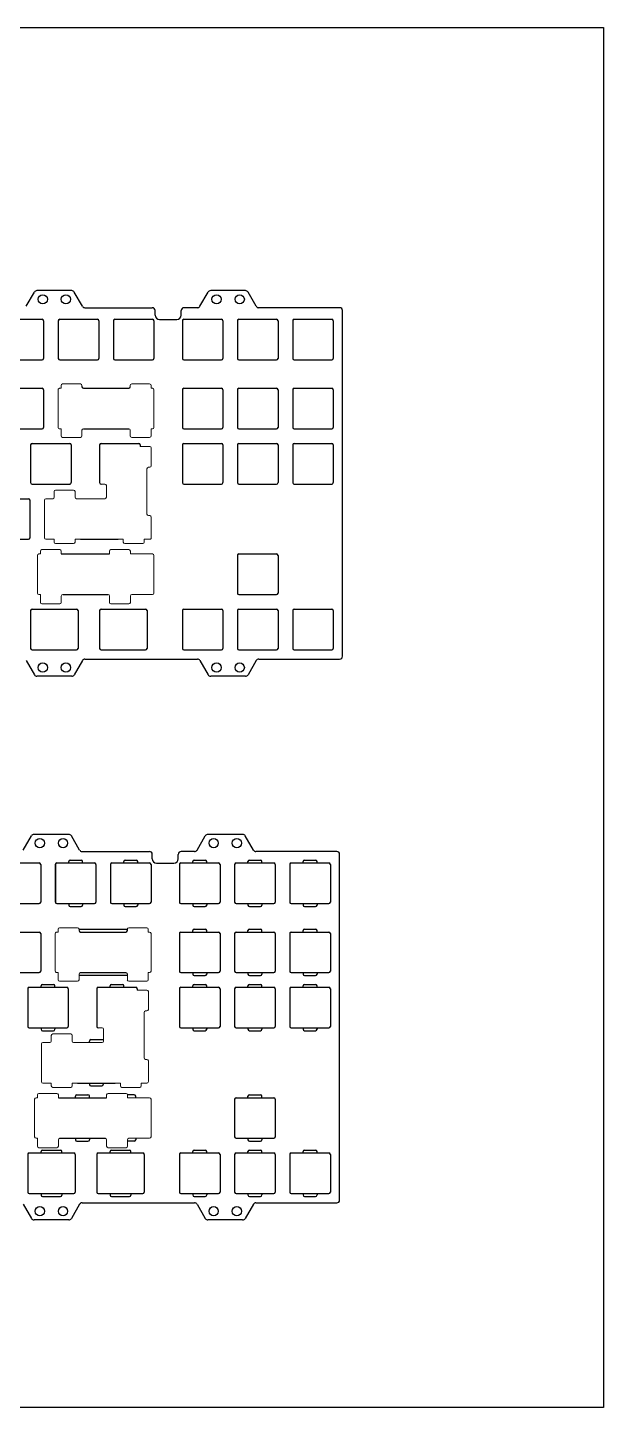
# Model space of a CAD drawing. Header units: millimetres. Extents: x 2604 to 3137, y 1244 to 1720.
# Drawn here: x 2937.7 to 3136.6, y 1244.1 to 1720 of the extents above; entities that cross this region are included whole.
import ezdxf

# ---------------------------------------------------------------- set-up
doc = ezdxf.new("R2010")
doc.units = ezdxf.units.MM

msp = doc.modelspace()

# ---------------------------------------------------------------- linework, layer by layer
for p, q in [((2937.26, 1623.84), (2940.09, 1628.74)), ((2952.98, 1629.24), (2940.95, 1629.24)), ((2956.68, 1623.84), (2953.85, 1628.74)), ((2997.26, 1623.84), (3000.09, 1628.74)), ((3012.98, 1629.24), (3000.95, 1629.24)), ((3016.68, 1623.84), (3013.85, 1628.74)), ((2957.55, 1623.34), (2980.77, 1623.34)), ((2996.39, 1623.34), (2991.77, 1623.34)), ((3045.47, 1623.34), (3017.55, 1623.34)), ((2929.77, 1619.37), (2942.77, 1619.37)), ((2943.27, 1618.87), (2943.27, 1605.87)), ((2948.32, 1618.87), (2948.32, 1605.87)), ((2948.82, 1619.37), (2961.82, 1619.37)), ((2962.32, 1618.87), (2962.32, 1605.87)), ((2967.37, 1618.87), (2967.37, 1605.87)), ((2967.87, 1619.37), (2980.87, 1619.37)), ((2981.37, 1618.87), (2981.37, 1605.87)), ((2981.77, 1620.82), (2981.77, 1622.36)), ((2983.27, 1619.32), (2989.27, 1619.32)), ((2990.77, 1620.82), (2990.77, 1622.34)), ((2991.17, 1618.87), (2991.17, 1605.87)), ((2991.67, 1619.37), (3004.67, 1619.37)), ((3005.17, 1618.87), (3005.17, 1605.87)), ((3010.22, 1618.87), (3010.22, 1605.87)), ((3010.72, 1619.37), (3023.72, 1619.37)), ((3024.22, 1618.87), (3024.22, 1605.87)), ((3029.27, 1618.87), (3029.27, 1605.87)), ((3029.77, 1619.37), (3042.77, 1619.37)), ((3043.27, 1618.87), (3043.27, 1605.87)), ((3046.47, 1503.14), (3046.47, 1622.34)), ((2929.77, 1605.37), (2942.77, 1605.37)), ((2948.82, 1605.37), (2961.82, 1605.37)), ((2967.87, 1605.37), (2980.87, 1605.37)), ((2991.67, 1605.37), (3004.67, 1605.37)), ((3010.72, 1605.37), (3023.72, 1605.37)), ((3029.77, 1605.37), (3042.77, 1605.37)), ((2929.76, 1595.56), (2942.76, 1595.56)), ((2943.26, 1595.06), (2943.26, 1582.06)), ((2957, 1595.56), (2972.67, 1595.56)), ((2991.17, 1595.06), (2991.17, 1582.06)), ((2991.67, 1595.56), (3004.67, 1595.56)), ((3005.17, 1595.06), (3005.17, 1582.06)), ((3010.22, 1595.06), (3010.22, 1582.06)), ((3010.72, 1595.56), (3023.72, 1595.56)), ((3024.22, 1595.06), (3024.22, 1582.06)), ((3029.27, 1595.06), (3029.27, 1582.06)), ((3029.77, 1595.56), (3042.77, 1595.56)), ((3043.27, 1595.06), (3043.27, 1582.06)), ((2929.76, 1581.56), (2942.76, 1581.56)), ((2957, 1581.56), (2972.67, 1581.56)), ((2991.67, 1581.56), (3004.67, 1581.56)), ((3010.72, 1581.56), (3023.72, 1581.56)), ((3029.77, 1581.56), (3042.77, 1581.56)), ((2938.79, 1576.01), (2938.79, 1563.01)), ((2939.29, 1576.51), (2952.29, 1576.51)), ((2952.79, 1576.01), (2952.79, 1563.01)), ((2962.6, 1576.01), (2962.6, 1563.01)), ((2963.1, 1576.51), (2976.1, 1576.51)), ((2976.6, 1576.01), (2976.6, 1575.52)), ((2991.17, 1576.01), (2991.17, 1563.01)), ((2991.67, 1576.51), (3004.67, 1576.51)), ((3005.17, 1576.01), (3005.17, 1563.01)), ((3010.22, 1576.01), (3010.22, 1563.01)), ((3010.72, 1576.51), (3023.72, 1576.51)), ((3024.22, 1576.01), (3024.22, 1563.01)), ((3029.27, 1576.01), (3029.27, 1563.01)), ((3029.77, 1576.51), (3042.77, 1576.51)), ((3043.27, 1576.01), (3043.27, 1563.01)), ((2939.29, 1562.51), (2952.29, 1562.51)), ((2991.67, 1562.51), (3004.67, 1562.51)), ((3010.72, 1562.51), (3023.72, 1562.51)), ((3029.77, 1562.51), (3042.77, 1562.51)), ((2925, 1557.46), (2938, 1557.46)), ((2938.5, 1556.96), (2938.5, 1543.96)), ((2925, 1543.46), (2938, 1543.46)), ((2955.96, 1543.46), (2968.96, 1543.46)), ((2949.36, 1538.41), (2966.03, 1538.41)), ((3010.22, 1537.91), (3010.22, 1524.91)), ((3010.72, 1538.41), (3023.72, 1538.41)), ((3024.22, 1537.91), (3024.22, 1524.91)), ((2949.86, 1524.41), (2965.53, 1524.41)), ((3010.72, 1524.41), (3023.72, 1524.41)), ((2938.78, 1518.86), (2938.78, 1505.86)), ((2939.28, 1519.36), (2954.67, 1519.36)), ((2955.17, 1518.86), (2955.17, 1505.86)), ((2962.59, 1518.86), (2962.59, 1505.86)), ((2963.09, 1519.36), (2978.48, 1519.36)), ((2978.98, 1518.86), (2978.98, 1505.86)), ((2991.17, 1518.86), (2991.17, 1505.86)), ((2991.67, 1519.36), (3004.67, 1519.36)), ((3005.17, 1518.86), (3005.17, 1505.86)), ((3010.22, 1518.86), (3010.22, 1505.86)), ((3010.72, 1519.36), (3023.72, 1519.36)), ((3024.22, 1518.86), (3024.22, 1505.86)), ((3029.27, 1518.86), (3029.27, 1505.86)), ((3029.77, 1519.36), (3042.77, 1519.36)), ((3043.27, 1518.86), (3043.27, 1505.86)), ((2939.28, 1505.36), (2954.67, 1505.36)), ((2963.09, 1505.36), (2978.48, 1505.36)), ((2991.67, 1505.36), (3004.67, 1505.36)), ((3010.72, 1505.36), (3023.72, 1505.36)), ((3029.77, 1505.36), (3042.77, 1505.36)), ((2937.26, 1501.64), (2940.09, 1496.74)), ((2956.68, 1501.64), (2953.85, 1496.74)), ((2957.55, 1502.14), (2996.39, 1502.14)), ((2997.26, 1501.64), (3000.09, 1496.74)), ((3016.68, 1501.64), (3013.85, 1496.74)), ((3017.55, 1502.14), (3045.47, 1502.14)), ((2952.98, 1496.24), (2940.95, 1496.24)), ((3012.98, 1496.24), (3000.95, 1496.24)), ((2936.26, 1436.3), (2939.09, 1441.2)), ((2951.98, 1441.7), (2939.95, 1441.7)), ((2955.68, 1436.3), (2952.85, 1441.2)), ((2996.26, 1436.3), (2999.09, 1441.2)), ((3011.98, 1441.7), (2999.95, 1441.7)), ((3015.68, 1436.3), (3012.85, 1441.2)), ((2952.42, 1432.83), (2956.22, 1432.83)), ((2956.55, 1435.8), (2979.77, 1435.8)), ((2971.47, 1432.83), (2975.27, 1432.83)), ((2980.77, 1433.28), (2980.77, 1434.82)), ((2989.77, 1433.28), (2989.77, 1434.8)), ((2995.39, 1435.8), (2990.77, 1435.8)), ((2995.27, 1432.83), (2999.07, 1432.83)), ((3014.32, 1432.83), (3018.12, 1432.83)), ((3044.47, 1435.8), (3016.55, 1435.8)), ((3033.37, 1432.83), (3037.17, 1432.83)), ((3045.47, 1315.6), (3045.47, 1434.8)), ((2928.77, 1431.83), (2941.77, 1431.83)), ((2942.27, 1431.33), (2942.27, 1418.33)), ((2947.32, 1431.33), (2947.32, 1418.33)), ((2947.82, 1431.83), (2960.82, 1431.83)), ((2951.92, 1431.83), (2951.92, 1432.33)), ((2956.72, 1431.83), (2956.72, 1432.33)), ((2961.32, 1431.33), (2961.32, 1418.33)), ((2966.37, 1431.33), (2966.37, 1418.33)), ((2966.87, 1431.83), (2979.87, 1431.83)), ((2970.97, 1431.83), (2970.97, 1432.33)), ((2975.77, 1431.83), (2975.77, 1432.33)), ((2980.37, 1431.33), (2980.37, 1418.33)), ((2982.27, 1431.78), (2988.27, 1431.78)), ((2990.17, 1431.33), (2990.17, 1418.33)), ((2990.67, 1431.83), (3003.67, 1431.83)), ((2994.77, 1431.83), (2994.77, 1432.33)), ((2999.57, 1431.83), (2999.57, 1432.33)), ((3004.17, 1431.33), (3004.17, 1418.33)), ((3009.22, 1431.33), (3009.22, 1418.33)), ((3009.72, 1431.83), (3022.72, 1431.83)), ((3013.82, 1431.83), (3013.82, 1432.33)), ((3018.62, 1431.83), (3018.62, 1432.33)), ((3023.22, 1431.33), (3023.22, 1418.33)), ((3028.27, 1431.33), (3028.27, 1418.33)), ((3028.77, 1431.83), (3041.77, 1431.83)), ((3032.87, 1431.83), (3032.87, 1432.33)), ((3037.67, 1431.83), (3037.67, 1432.33)), ((3042.27, 1431.33), (3042.27, 1418.33)), ((2928.77, 1417.83), (2941.77, 1417.83)), ((2947.82, 1417.83), (2960.82, 1417.83)), ((2951.92, 1417.83), (2951.92, 1417.33)), ((2952.42, 1416.83), (2956.22, 1416.83)), ((2956.72, 1417.83), (2956.72, 1417.33)), ((2966.87, 1417.83), (2979.87, 1417.83)), ((2970.97, 1417.83), (2970.97, 1417.33)), ((2971.47, 1416.83), (2975.27, 1416.83)), ((2975.77, 1417.83), (2975.77, 1417.33)), ((2990.67, 1417.83), (3003.67, 1417.83)), ((2994.77, 1417.83), (2994.77, 1417.33)), ((2995.27, 1416.83), (2999.07, 1416.83)), ((2999.57, 1417.83), (2999.57, 1417.33)), ((3009.72, 1417.83), (3022.72, 1417.83)), ((3013.82, 1417.83), (3013.82, 1417.33)), ((3014.32, 1416.83), (3018.12, 1416.83)), ((3018.62, 1417.83), (3018.62, 1417.33)), ((3028.77, 1417.83), (3041.77, 1417.83)), ((3032.87, 1417.83), (3032.87, 1417.33)), ((3033.37, 1416.83), (3037.17, 1416.83)), ((3037.67, 1417.83), (3037.67, 1417.33)), ((2955.5, 1409.01), (2972.18, 1409.01)), ((2995.27, 1409.02), (2999.07, 1409.02)), ((3014.32, 1409.02), (3018.12, 1409.02)), ((3033.37, 1409.02), (3037.17, 1409.02)), ((2928.76, 1408.02), (2941.76, 1408.02)), ((2942.26, 1407.52), (2942.26, 1394.52)), ((2956, 1408.01), (2971.68, 1408.01)), ((2990.17, 1407.52), (2990.17, 1394.52)), ((2990.67, 1408.02), (3003.67, 1408.02)), ((2994.77, 1408.02), (2994.77, 1408.52)), ((2999.57, 1408.02), (2999.57, 1408.52)), ((3004.17, 1407.52), (3004.17, 1394.52)), ((3009.22, 1407.52), (3009.22, 1394.52)), ((3009.72, 1408.02), (3022.72, 1408.02)), ((3013.82, 1408.02), (3013.82, 1408.52)), ((3018.62, 1408.02), (3018.62, 1408.52)), ((3023.22, 1407.52), (3023.22, 1394.52)), ((3028.27, 1407.52), (3028.27, 1394.52)), ((3028.77, 1408.02), (3041.77, 1408.02)), ((3032.87, 1408.02), (3032.87, 1408.52)), ((3037.67, 1408.02), (3037.67, 1408.52)), ((3042.27, 1407.52), (3042.27, 1394.52)), ((2928.76, 1394.02), (2941.76, 1394.02)), ((2942.89, 1389.96), (2946.69, 1389.96)), ((2972.18, 1393.01), (2955.5, 1393.01)), ((2956, 1394.01), (2971.68, 1394.01)), ((2966.7, 1389.96), (2970.5, 1389.96)), ((2990.67, 1394.02), (3003.67, 1394.02)), ((2994.77, 1394.02), (2994.77, 1393.52)), ((2995.27, 1393.02), (2999.07, 1393.02)), ((2995.27, 1389.97), (2999.07, 1389.97)), ((2999.57, 1394.02), (2999.57, 1393.52)), ((3009.72, 1394.02), (3022.72, 1394.02)), ((3013.82, 1394.02), (3013.82, 1393.52)), ((3014.32, 1393.02), (3018.12, 1393.02)), ((3014.32, 1389.97), (3018.12, 1389.97)), ((3018.62, 1394.02), (3018.62, 1393.52)), ((3028.77, 1394.02), (3041.77, 1394.02)), ((3032.87, 1394.02), (3032.87, 1393.52)), ((3033.37, 1393.02), (3037.17, 1393.02)), ((3033.37, 1389.97), (3037.17, 1389.97)), ((3037.67, 1394.02), (3037.67, 1393.52)), ((2937.79, 1388.46), (2937.79, 1375.46)), ((2938.29, 1388.96), (2951.29, 1388.96)), ((2942.39, 1388.96), (2942.39, 1389.46)), ((2947.19, 1388.96), (2947.19, 1389.46)), ((2951.79, 1388.46), (2951.79, 1375.46)), ((2961.6, 1388.46), (2961.6, 1375.46)), ((2962.1, 1388.96), (2975.1, 1388.96)), ((2966.2, 1388.96), (2966.2, 1389.46)), ((2971, 1388.96), (2971, 1389.46)), ((2975.6, 1388.46), (2975.6, 1387.98)), ((2990.17, 1388.47), (2990.17, 1375.47)), ((2990.67, 1388.97), (3003.67, 1388.97)), ((2994.77, 1388.97), (2994.77, 1389.47)), ((2999.57, 1388.97), (2999.57, 1389.47)), ((3004.17, 1388.47), (3004.17, 1375.47)), ((3009.22, 1388.47), (3009.22, 1375.47)), ((3009.72, 1388.97), (3022.72, 1388.97)), ((3013.82, 1388.97), (3013.82, 1389.47)), ((3018.62, 1388.97), (3018.62, 1389.47)), ((3023.22, 1388.47), (3023.22, 1375.47)), ((3028.27, 1388.47), (3028.27, 1375.47)), ((3028.77, 1388.97), (3041.77, 1388.97)), ((3032.87, 1388.97), (3032.87, 1389.47)), ((3037.67, 1388.97), (3037.67, 1389.47)), ((3042.27, 1388.47), (3042.27, 1375.47)), ((2938.29, 1374.96), (2951.29, 1374.96)), ((2942.39, 1374.96), (2942.39, 1374.46)), ((2942.89, 1373.96), (2946.69, 1373.96)), ((2947.19, 1374.96), (2947.19, 1374.46)), ((2959.56, 1370.91), (2963.95, 1370.91)), ((2990.67, 1374.97), (3003.67, 1374.97)), ((2994.77, 1374.97), (2994.77, 1374.47)), ((2995.27, 1373.97), (2999.07, 1373.97)), ((2999.57, 1374.97), (2999.57, 1374.47)), ((3009.72, 1374.97), (3022.72, 1374.97)), ((3013.82, 1374.97), (3013.82, 1374.47)), ((3014.32, 1373.97), (3018.12, 1373.97)), ((3018.62, 1374.97), (3018.62, 1374.47)), ((3028.77, 1374.97), (3041.77, 1374.97)), ((3032.87, 1374.97), (3032.87, 1374.47)), ((3033.37, 1373.97), (3037.17, 1373.97)), ((3037.67, 1374.97), (3037.67, 1374.47)), ((2959.06, 1369.91), (2959.06, 1370.41)), ((2954.79, 1351.86), (2958.59, 1351.86)), ((2954.96, 1355.91), (2967.96, 1355.91)), ((2959.06, 1355.91), (2959.06, 1355.41)), ((2959.56, 1354.91), (2963.36, 1354.91)), ((2963.86, 1355.91), (2963.86, 1355.41)), ((2974.57, 1351.86), (2972.23, 1351.85)), ((3014.32, 1351.87), (3018.12, 1351.87)), ((2948.36, 1350.86), (2965.03, 1350.86)), ((2954.29, 1350.86), (2954.29, 1351.36)), ((2959.09, 1350.86), (2959.09, 1351.36)), ((2975.07, 1350.86), (2975.07, 1351.36)), ((3009.22, 1350.37), (3009.22, 1337.37)), ((3009.72, 1350.87), (3022.72, 1350.87)), ((3013.82, 1350.87), (3013.82, 1351.37)), ((3018.62, 1350.87), (3018.62, 1351.37)), ((3023.22, 1350.37), (3023.22, 1337.37)), ((2942.88, 1332.81), (2949.07, 1332.81)), ((2948.86, 1336.86), (2964.53, 1336.86)), ((2954.29, 1336.86), (2954.29, 1336.36)), ((2954.79, 1335.86), (2958.59, 1335.86)), ((2959.09, 1336.86), (2959.09, 1336.36)), ((2966.69, 1332.81), (2972.88, 1332.81)), ((2974.57, 1335.86), (2972.23, 1335.86)), ((2975.07, 1336.86), (2975.07, 1336.36)), ((2995.27, 1332.82), (2999.07, 1332.82)), ((3009.72, 1336.87), (3022.72, 1336.87)), ((3013.82, 1336.87), (3013.82, 1336.37)), ((3014.32, 1335.87), (3018.12, 1335.87)), ((3014.32, 1332.82), (3018.12, 1332.82)), ((3018.62, 1336.87), (3018.62, 1336.37)), ((3033.37, 1332.82), (3037.17, 1332.82)), ((2937.78, 1331.31), (2937.78, 1318.31)), ((2938.28, 1331.81), (2953.67, 1331.81)), ((2942.38, 1331.81), (2942.38, 1332.31)), ((2949.57, 1331.81), (2949.57, 1332.31)), ((2954.17, 1331.31), (2954.17, 1318.31)), ((2961.59, 1331.31), (2961.59, 1318.31)), ((2962.09, 1331.81), (2977.48, 1331.81)), ((2966.19, 1331.81), (2966.19, 1332.31)), ((2973.38, 1331.81), (2973.38, 1332.31)), ((2977.98, 1331.31), (2977.98, 1318.31)), ((2990.17, 1331.32), (2990.17, 1318.32)), ((2990.67, 1331.82), (3003.67, 1331.82)), ((2994.77, 1331.82), (2994.77, 1332.32)), ((2999.57, 1331.82), (2999.57, 1332.32)), ((3004.17, 1331.32), (3004.17, 1318.32)), ((3009.22, 1331.32), (3009.22, 1318.32)), ((3009.72, 1331.82), (3022.72, 1331.82)), ((3013.82, 1331.82), (3013.82, 1332.32)), ((3018.62, 1331.82), (3018.62, 1332.32)), ((3023.22, 1331.32), (3023.22, 1318.32)), ((3028.27, 1331.32), (3028.27, 1318.32)), ((3028.77, 1331.82), (3041.77, 1331.82)), ((3032.87, 1331.82), (3032.87, 1332.32)), ((3037.67, 1331.82), (3037.67, 1332.32)), ((3042.27, 1331.32), (3042.27, 1318.32)), ((2936.26, 1314.1), (2939.09, 1309.2)), ((2938.28, 1317.81), (2953.67, 1317.81)), ((2942.38, 1317.81), (2942.38, 1317.31)), ((2942.88, 1316.81), (2949.07, 1316.81)), ((2949.57, 1317.81), (2949.57, 1317.31)), ((2955.68, 1314.1), (2952.85, 1309.2)), ((2956.55, 1314.6), (2995.39, 1314.6)), ((2962.09, 1317.81), (2977.48, 1317.81)), ((2966.19, 1317.81), (2966.19, 1317.31)), ((2966.69, 1316.81), (2972.88, 1316.81)), ((2973.38, 1317.81), (2973.38, 1317.31)), ((2990.67, 1317.82), (3003.67, 1317.82)), ((2994.77, 1317.82), (2994.77, 1317.32)), ((2995.27, 1316.82), (2999.07, 1316.82)), ((2996.26, 1314.1), (2999.09, 1309.2)), ((2999.57, 1317.82), (2999.57, 1317.32)), ((3009.72, 1317.82), (3022.72, 1317.82)), ((3015.68, 1314.1), (3012.85, 1309.2)), ((3013.82, 1317.82), (3013.82, 1317.32)), ((3014.32, 1316.82), (3018.12, 1316.82)), ((3016.55, 1314.6), (3044.47, 1314.6)), ((3018.62, 1317.82), (3018.62, 1317.32)), ((3028.77, 1317.82), (3041.77, 1317.82)), ((3032.87, 1317.82), (3032.87, 1317.32)), ((3033.37, 1316.82), (3037.17, 1316.82)), ((3037.67, 1317.82), (3037.67, 1317.32)), ((2951.98, 1308.7), (2939.95, 1308.7)), ((3011.98, 1308.7), (2999.95, 1308.7))]:
    msp.add_line(p, q)
at = {"color": 7, "linetype": 'Continuous', "lineweight": 15}
for p, q in [((2929.76, 1619.37), (2942.76, 1619.37)), ((2943.26, 1605.87), (2943.26, 1618.87)), ((2948.31, 1605.87), (2948.31, 1618.87)), ((2948.81, 1619.37), (2961.81, 1619.37)), ((2962.31, 1605.87), (2962.31, 1618.87)), ((2967.36, 1605.87), (2967.36, 1618.87)), ((2967.86, 1619.37), (2980.86, 1619.37)), ((2981.36, 1605.87), (2981.36, 1618.87)), ((2991.17, 1605.87), (2991.17, 1618.87)), ((2991.67, 1619.37), (3004.67, 1619.37)), ((3005.17, 1605.87), (3005.17, 1618.87)), ((3010.22, 1605.87), (3010.22, 1618.87)), ((3010.72, 1619.37), (3023.72, 1619.37)), ((3024.22, 1605.87), (3024.22, 1618.87)), ((3029.27, 1605.87), (3029.27, 1618.87)), ((3029.77, 1619.37), (3042.77, 1619.37)), ((3043.27, 1605.87), (3043.27, 1618.87)), ((2929.76, 1605.37), (2942.76, 1605.37)), ((2948.81, 1605.37), (2961.81, 1605.37)), ((2967.86, 1605.37), (2980.86, 1605.37)), ((2991.67, 1605.37), (3004.67, 1605.37)), ((3010.72, 1605.37), (3023.72, 1605.37)), ((3029.77, 1605.37), (3042.77, 1605.37)), ((2929.76, 1595.56), (2942.76, 1595.56)), ((2943.26, 1582.06), (2943.26, 1595.06)), ((2948.31, 1582.06), (2948.31, 1595.06)), ((2948.81, 1595.56), (2949.3, 1595.56)), ((2949.3, 1595.56), (2949.3, 1596.55)), ((2949.8, 1597.05), (2956, 1597.05)), ((2956.5, 1596.06), (2956.5, 1596.55)), ((2973.18, 1596.06), (2973.18, 1596.55)), ((2973.67, 1597.05), (2979.88, 1597.05)), ((2980.38, 1595.56), (2980.38, 1596.55)), ((2980.38, 1595.56), (2980.86, 1595.56)), ((2981.36, 1582.06), (2981.36, 1595.06)), ((2991.17, 1582.06), (2991.17, 1595.06)), ((2991.67, 1595.56), (3004.67, 1595.56)), ((3005.17, 1582.06), (3005.17, 1595.06)), ((3010.22, 1582.06), (3010.22, 1595.06)), ((3010.72, 1595.56), (3023.72, 1595.56)), ((3024.22, 1582.06), (3024.22, 1595.06)), ((3029.27, 1582.06), (3029.27, 1595.06)), ((3029.77, 1595.56), (3042.77, 1595.56)), ((3043.27, 1582.06), (3043.27, 1595.06)), ((2929.76, 1581.56), (2942.76, 1581.56)), ((2948.81, 1581.56), (2949.3, 1581.56)), ((2949.3, 1579.11), (2949.3, 1581.56)), ((2956.5, 1579.11), (2956.5, 1581.06)), ((2973.18, 1579.11), (2973.18, 1581.06)), ((2980.38, 1581.56), (2980.86, 1581.56)), ((2980.38, 1579.11), (2980.38, 1581.56)), ((2991.67, 1581.56), (3004.67, 1581.56)), ((3010.72, 1581.56), (3023.72, 1581.56)), ((3029.77, 1581.56), (3042.77, 1581.56)), ((2938.79, 1563.01), (2938.79, 1576.01)), ((2939.29, 1576.51), (2952.29, 1576.51)), ((2949.8, 1578.61), (2956, 1578.61)), ((2952.79, 1563.01), (2952.79, 1576.01)), ((2973.67, 1578.61), (2979.88, 1578.61)), ((2976.6, 1575.52), (2976.6, 1576.01)), ((2976.6, 1575.52), (2979.93, 1575.52)), ((2991.17, 1563.01), (2991.17, 1576.01)), ((2991.67, 1576.51), (3004.67, 1576.51)), ((3005.17, 1563.01), (3005.17, 1576.01)), ((3010.22, 1563.01), (3010.22, 1576.01)), ((3010.72, 1576.51), (3023.72, 1576.51)), ((3024.22, 1563.01), (3024.22, 1576.01)), ((3029.27, 1563.01), (3029.27, 1576.01)), ((3029.77, 1576.51), (3042.77, 1576.51)), ((3043.27, 1563.01), (3043.27, 1576.01)), ((2980.43, 1575.02), (2980.43, 1568.82)), ((2978.95, 1567.82), (2978.95, 1552.15)), ((2979.45, 1568.32), (2979.93, 1568.32)), ((2939.29, 1562.51), (2952.29, 1562.51)), ((2963.1, 1562.51), (2964.45, 1562.51)), ((2964.95, 1562.01), (2964.95, 1557.96)), ((2991.67, 1562.51), (3004.67, 1562.51)), ((3010.72, 1562.51), (3023.72, 1562.51)), ((3029.77, 1562.51), (3042.77, 1562.51)), ((2925, 1557.46), (2938, 1557.46)), ((2938.5, 1543.96), (2938.5, 1556.96)), ((2943.55, 1556.96), (2943.55, 1543.96)), ((2946.42, 1557.46), (2944.05, 1557.46)), ((2946.92, 1559.92), (2946.92, 1557.96)), ((2953.62, 1560.42), (2947.42, 1560.42)), ((2954.12, 1559.92), (2954.12, 1557.96)), ((2964.45, 1557.46), (2954.62, 1557.46)), ((2979.45, 1551.65), (2979.93, 1551.65)), ((2980.43, 1551.15), (2980.43, 1543.96)), ((2925, 1543.46), (2938, 1543.46)), ((2946.92, 1543.46), (2944.05, 1543.46)), ((2946.92, 1542.48), (2946.92, 1543.46)), ((2953.62, 1541.98), (2947.42, 1541.98)), ((2970.79, 1543.46), (2954.12, 1543.46)), ((2954.12, 1543.46), (2954.12, 1542.48)), ((2970.79, 1543.46), (2970.79, 1542.48)), ((2977.49, 1541.98), (2971.29, 1541.98)), ((2977.99, 1543.46), (2979.93, 1543.46)), ((2977.99, 1543.46), (2977.99, 1542.48)), ((2941.17, 1524.91), (2941.17, 1537.91)), ((2941.67, 1538.41), (2942.16, 1538.41)), ((2942.16, 1538.41), (2942.16, 1539.4)), ((2942.66, 1539.9), (2948.86, 1539.9)), ((2949.36, 1538.41), (2949.36, 1539.4)), ((2966.03, 1538.41), (2966.03, 1539.4)), ((2966.53, 1539.9), (2972.73, 1539.9)), ((2973.23, 1538.41), (2973.23, 1539.4)), ((2980.86, 1538.41), (2973.23, 1538.41)), ((2981.36, 1524.91), (2981.36, 1537.91)), ((3010.22, 1524.91), (3010.22, 1537.91)), ((3010.72, 1538.41), (3023.72, 1538.41)), ((3024.22, 1524.91), (3024.22, 1537.91)), ((2941.67, 1524.41), (2942.16, 1524.41)), ((2942.16, 1521.66), (2942.16, 1524.41)), ((2949.36, 1521.66), (2949.36, 1523.91)), ((2966.03, 1521.66), (2966.03, 1523.91)), ((2973.23, 1521.66), (2973.23, 1523.91)), ((2980.86, 1524.41), (2973.73, 1524.41)), ((3010.72, 1524.41), (3023.72, 1524.41)), ((2938.79, 1505.86), (2938.79, 1518.86)), ((2939.29, 1519.36), (2954.67, 1519.36)), ((2942.66, 1521.16), (2948.86, 1521.16)), ((2955.17, 1505.86), (2955.17, 1518.86)), ((2962.6, 1505.86), (2962.6, 1518.86)), ((2963.1, 1519.36), (2978.48, 1519.36)), ((2966.53, 1521.16), (2972.73, 1521.16)), ((2978.98, 1505.86), (2978.98, 1518.86)), ((2991.17, 1505.86), (2991.17, 1518.86)), ((2991.67, 1519.36), (3004.67, 1519.36)), ((3005.17, 1505.86), (3005.17, 1518.86)), ((3010.22, 1505.86), (3010.22, 1518.86)), ((3010.72, 1519.36), (3023.72, 1519.36)), ((3024.22, 1505.86), (3024.22, 1518.86)), ((3029.27, 1505.86), (3029.27, 1518.86)), ((3029.77, 1519.36), (3042.77, 1519.36)), ((3043.27, 1505.86), (3043.27, 1518.86)), ((2939.29, 1505.36), (2954.67, 1505.36)), ((2963.1, 1505.36), (2978.48, 1505.36)), ((2991.67, 1505.36), (3004.67, 1505.36)), ((3010.72, 1505.36), (3023.72, 1505.36)), ((3029.77, 1505.36), (3042.77, 1505.36)), ((2928.76, 1431.83), (2941.76, 1431.83)), ((2942.26, 1418.33), (2942.26, 1431.33)), ((2947.31, 1418.33), (2947.31, 1431.33)), ((2947.81, 1431.83), (2960.81, 1431.83)), ((2961.31, 1418.33), (2961.31, 1431.33)), ((2966.36, 1418.33), (2966.36, 1431.33)), ((2966.86, 1431.83), (2979.86, 1431.83)), ((2980.36, 1418.33), (2980.36, 1431.33)), ((2990.17, 1418.33), (2990.17, 1431.33)), ((2990.67, 1431.83), (3003.67, 1431.83)), ((3004.17, 1418.33), (3004.17, 1431.33)), ((3009.22, 1418.33), (3009.22, 1431.33)), ((3009.72, 1431.83), (3022.72, 1431.83)), ((3023.22, 1418.33), (3023.22, 1431.33)), ((3028.27, 1418.33), (3028.27, 1431.33)), ((3028.77, 1431.83), (3041.77, 1431.83)), ((3042.27, 1418.33), (3042.27, 1431.33)), ((2928.76, 1417.83), (2941.76, 1417.83)), ((2947.81, 1417.83), (2960.81, 1417.83)), ((2966.86, 1417.83), (2979.86, 1417.83)), ((2990.67, 1417.83), (3003.67, 1417.83)), ((3009.72, 1417.83), (3022.72, 1417.83)), ((3028.77, 1417.83), (3041.77, 1417.83)), ((2948.3, 1408.01), (2948.3, 1409)), ((2948.8, 1409.5), (2955, 1409.5)), ((2955.5, 1408.51), (2955.5, 1409)), ((2972.18, 1408.51), (2972.18, 1409)), ((2972.67, 1409.5), (2978.88, 1409.5)), ((2979.38, 1408.01), (2979.38, 1409)), ((2928.76, 1408.01), (2941.76, 1408.01)), ((2942.26, 1394.51), (2942.26, 1407.51)), ((2947.31, 1394.51), (2947.31, 1407.51)), ((2947.81, 1408.01), (2948.3, 1408.01)), ((2979.38, 1408.01), (2979.86, 1408.01)), ((2980.36, 1394.51), (2980.36, 1407.51)), ((2990.17, 1394.51), (2990.17, 1407.51)), ((2990.67, 1408.01), (3003.67, 1408.01)), ((3004.17, 1394.51), (3004.17, 1407.51)), ((3009.22, 1394.51), (3009.22, 1407.51)), ((3009.72, 1408.01), (3022.72, 1408.01)), ((3023.22, 1394.51), (3023.22, 1407.51)), ((3028.27, 1394.51), (3028.27, 1407.51)), ((3028.77, 1408.01), (3041.77, 1408.01)), ((3042.27, 1394.51), (3042.27, 1407.51)), ((2928.76, 1394.01), (2941.76, 1394.01)), ((2947.81, 1394.01), (2948.3, 1394.01)), ((2948.3, 1391.56), (2948.3, 1394.01)), ((2948.8, 1391.06), (2955, 1391.06)), ((2955.5, 1391.56), (2955.5, 1393.51)), ((2972.18, 1391.56), (2972.18, 1393.51)), ((2972.67, 1391.06), (2978.88, 1391.06)), ((2979.38, 1394.01), (2979.86, 1394.01)), ((2979.38, 1391.56), (2979.38, 1394.01)), ((2990.67, 1394.01), (3003.67, 1394.01)), ((3009.72, 1394.01), (3022.72, 1394.01)), ((3028.77, 1394.01), (3041.77, 1394.01)), ((2937.79, 1375.46), (2937.79, 1388.46)), ((2938.29, 1388.96), (2951.29, 1388.96)), ((2951.79, 1375.46), (2951.79, 1388.46)), ((2975.6, 1387.98), (2975.6, 1388.46)), ((2975.6, 1387.98), (2978.93, 1387.98)), ((2979.43, 1387.48), (2979.43, 1381.28)), ((2990.17, 1375.46), (2990.17, 1388.46)), ((2990.67, 1388.96), (3003.67, 1388.96)), ((3004.17, 1375.46), (3004.17, 1388.46)), ((3009.22, 1375.46), (3009.22, 1388.46)), ((3009.72, 1388.96), (3022.72, 1388.96)), ((3023.22, 1375.46), (3023.22, 1388.46)), ((3028.27, 1375.46), (3028.27, 1388.46)), ((3028.77, 1388.96), (3041.77, 1388.96)), ((3042.27, 1375.46), (3042.27, 1388.46)), ((2977.95, 1380.28), (2977.95, 1364.6)), ((2978.45, 1380.78), (2978.93, 1380.78)), ((2938.29, 1374.96), (2951.29, 1374.96)), ((2945.92, 1372.37), (2945.92, 1370.41)), ((2952.62, 1372.87), (2946.42, 1372.87)), ((2953.12, 1372.37), (2953.12, 1370.41)), ((2962.1, 1374.96), (2963.45, 1374.96)), ((2963.95, 1374.46), (2963.95, 1370.41)), ((2990.67, 1374.96), (3003.67, 1374.96)), ((3009.72, 1374.96), (3022.72, 1374.96)), ((3028.77, 1374.96), (3041.77, 1374.96)), ((2942.55, 1369.41), (2942.55, 1356.41)), ((2945.42, 1369.91), (2943.05, 1369.91)), ((2963.45, 1369.91), (2953.62, 1369.91)), ((2978.45, 1364.1), (2978.93, 1364.1)), ((2979.43, 1363.6), (2979.43, 1356.41)), ((2941.16, 1350.86), (2941.16, 1351.85)), ((2941.66, 1352.35), (2947.86, 1352.35)), ((2945.92, 1355.91), (2943.05, 1355.91)), ((2945.92, 1354.93), (2945.92, 1355.91)), ((2952.62, 1354.43), (2946.42, 1354.43)), ((2948.36, 1350.86), (2948.36, 1351.85)), ((2969.79, 1355.91), (2953.12, 1355.91)), ((2953.12, 1355.91), (2953.12, 1354.93)), ((2965.03, 1350.86), (2965.03, 1351.85)), ((2965.53, 1352.35), (2971.73, 1352.35)), ((2969.79, 1355.91), (2969.79, 1354.93)), ((2976.49, 1354.43), (2970.29, 1354.43)), ((2972.23, 1350.86), (2972.23, 1351.85)), ((2976.99, 1355.91), (2978.93, 1355.91)), ((2976.99, 1355.91), (2976.99, 1354.93)), ((2940.17, 1337.36), (2940.17, 1350.36)), ((2940.67, 1350.86), (2941.16, 1350.86)), ((2979.86, 1350.86), (2972.23, 1350.86)), ((2980.36, 1337.36), (2980.36, 1350.36)), ((3009.22, 1337.36), (3009.22, 1350.36)), ((3009.72, 1350.86), (3022.72, 1350.86)), ((3023.22, 1337.36), (3023.22, 1350.36)), ((2940.67, 1336.86), (2941.16, 1336.86)), ((2941.16, 1334.11), (2941.16, 1336.86)), ((2941.66, 1333.61), (2947.86, 1333.61)), ((2948.36, 1334.11), (2948.36, 1336.36)), ((2965.03, 1334.11), (2965.03, 1336.36)), ((2965.53, 1333.61), (2971.73, 1333.61)), ((2972.23, 1334.11), (2972.23, 1336.36)), ((2979.86, 1336.86), (2972.73, 1336.86)), ((3009.72, 1336.86), (3022.72, 1336.86)), ((2937.79, 1318.31), (2937.79, 1331.31)), ((2938.29, 1331.81), (2953.67, 1331.81)), ((2954.17, 1318.31), (2954.17, 1331.31)), ((2961.6, 1318.31), (2961.6, 1331.31)), ((2962.1, 1331.81), (2977.48, 1331.81)), ((2977.98, 1318.31), (2977.98, 1331.31)), ((2990.17, 1318.31), (2990.17, 1331.31)), ((2990.67, 1331.81), (3003.67, 1331.81)), ((3004.17, 1318.31), (3004.17, 1331.31)), ((3009.22, 1318.31), (3009.22, 1331.31)), ((3009.72, 1331.81), (3022.72, 1331.81)), ((3023.22, 1318.31), (3023.22, 1331.31)), ((3028.27, 1318.31), (3028.27, 1331.31)), ((3028.77, 1331.81), (3041.77, 1331.81)), ((3042.27, 1318.31), (3042.27, 1331.31)), ((2938.29, 1317.81), (2953.67, 1317.81)), ((2962.1, 1317.81), (2977.48, 1317.81)), ((2990.67, 1317.81), (3003.67, 1317.81)), ((3009.72, 1317.81), (3022.72, 1317.81)), ((3028.77, 1317.81), (3041.77, 1317.81))]:
    msp.add_line(p, q, dxfattribs=at)
msp.add_lwpolyline([(2603.59, 1719.96), (3136.55, 1719.96), (3136.55, 1244.05), (2603.59, 1244.05)], close=True)
for centre in [(2942.97, 1626.24), (2950.97, 1626.24), (3002.97, 1626.24), (3010.97, 1626.24), (2942.97, 1499.24), (2950.97, 1499.24), (3002.97, 1499.24), (3010.97, 1499.24), (2941.97, 1438.7), (2949.97, 1438.7), (3001.97, 1438.7), (3009.97, 1438.7), (2941.97, 1311.7), (2949.97, 1311.7), (3001.97, 1311.7), (3009.97, 1311.7)]:
    msp.add_circle(centre, 1.6)
for centre, radius, start, end in [((2940.95, 1628.24), 1, 90, 150), ((2952.98, 1628.24), 1, 30, 90), ((3000.95, 1628.24), 1, 90, 150), ((3012.98, 1628.24), 1, 30, 90), ((2957.55, 1624.34), 1, 210, 270), ((2980.77, 1622.34), 1, 360, 90), ((2991.77, 1622.34), 1, 90, 180), ((2996.39, 1624.34), 1, 270, 330), ((3017.55, 1624.34), 1, 210, 270), ((3045.47, 1622.34), 1, 0, 90), ((2942.77, 1618.87), 0.5, 0, 90), ((2948.82, 1618.87), 0.5, 90, 180), ((2961.82, 1618.87), 0.5, 0, 90), ((2967.87, 1618.87), 0.5, 90, 180), ((2980.87, 1618.87), 0.5, 0, 90), ((2983.27, 1620.82), 1.5, 180, 270), ((2989.27, 1620.82), 1.5, 270, 0), ((2991.67, 1618.87), 0.5, 90, 180), ((3004.67, 1618.87), 0.5, 0, 90), ((3010.72, 1618.87), 0.5, 90, 180), ((3023.72, 1618.87), 0.5, 0, 90), ((3029.77, 1618.87), 0.5, 90, 180), ((3042.77, 1618.87), 0.5, 0, 90), ((2942.77, 1605.87), 0.5, 270, 0), ((2948.82, 1605.87), 0.5, 180, 270), ((2961.82, 1605.87), 0.5, 270, 0), ((2967.87, 1605.87), 0.5, 180, 270), ((2980.87, 1605.87), 0.5, 270, 0), ((2991.67, 1605.87), 0.5, 180, 270), ((3004.67, 1605.87), 0.5, 270, 0), ((3010.72, 1605.87), 0.5, 180, 270), ((3023.72, 1605.87), 0.5, 270, 0), ((3029.77, 1605.87), 0.5, 180, 270), ((3042.77, 1605.87), 0.5, 270, 0), ((2942.76, 1595.06), 0.5, 0, 90), ((2957, 1596.06), 0.5, 180, 270), ((2972.67, 1596.06), 0.5, 270, 0), ((2991.67, 1595.06), 0.5, 90, 180), ((3004.67, 1595.06), 0.5, 0, 90), ((3010.72, 1595.06), 0.5, 90, 180), ((3023.72, 1595.06), 0.5, 0, 90), ((3029.77, 1595.06), 0.5, 90, 180), ((3042.77, 1595.06), 0.5, 0, 90), ((2942.76, 1582.06), 0.5, 270, 0), ((2991.67, 1582.06), 0.5, 180, 270), ((3004.67, 1582.06), 0.5, 270, 0), ((3010.72, 1582.06), 0.5, 180, 270), ((3023.72, 1582.06), 0.5, 270, 0), ((3029.77, 1582.06), 0.5, 180, 270), ((3042.77, 1582.06), 0.5, 270, 0), ((2939.29, 1576.01), 0.5, 90, 180), ((2952.29, 1576.01), 0.5, 0, 90), ((2963.1, 1576.01), 0.5, 90, 180), ((2976.1, 1576.01), 0.5, 0, 90), ((2991.67, 1576.01), 0.5, 90, 180), ((3004.67, 1576.01), 0.5, 0, 90), ((3010.72, 1576.01), 0.5, 90, 180), ((3023.72, 1576.01), 0.5, 0, 90), ((3029.77, 1576.01), 0.5, 90, 180), ((3042.77, 1576.01), 0.5, 0, 90), ((2939.29, 1563.01), 0.5, 180, 270), ((2952.29, 1563.01), 0.5, 270, 0), ((2963.1, 1563.01), 0.5, 180, 270), ((2991.67, 1563.01), 0.5, 180, 270), ((3004.67, 1563.01), 0.5, 270, 0), ((3010.72, 1563.01), 0.5, 180, 270), ((3023.72, 1563.01), 0.5, 270, 0), ((3029.77, 1563.01), 0.5, 180, 270), ((3042.77, 1563.01), 0.5, 270, 0), ((2938, 1556.96), 0.5, 0, 90), ((2938, 1543.96), 0.5, 270, 0), ((3010.72, 1537.91), 0.5, 90, 180), ((3023.72, 1537.91), 0.5, 0, 90), ((3010.72, 1524.91), 0.5, 180, 270), ((3023.72, 1524.91), 0.5, 270, 0), ((2939.28, 1518.86), 0.5, 90, 180), ((2954.67, 1518.86), 0.5, 0, 90), ((2963.09, 1518.86), 0.5, 90, 180), ((2978.48, 1518.86), 0.5, 0, 90), ((2991.67, 1518.86), 0.5, 90, 180), ((3004.67, 1518.86), 0.5, 0, 90), ((3010.72, 1518.86), 0.5, 90, 180), ((3023.72, 1518.86), 0.5, 0, 90), ((3029.77, 1518.86), 0.5, 90, 180), ((3042.77, 1518.86), 0.5, 0, 90), ((2939.28, 1505.86), 0.5, 180, 270), ((2954.67, 1505.86), 0.5, 270, 0), ((2963.09, 1505.86), 0.5, 180, 270), ((2978.48, 1505.86), 0.5, 270, 0), ((2991.67, 1505.86), 0.5, 180, 270), ((3004.67, 1505.86), 0.5, 270, 0), ((3010.72, 1505.86), 0.5, 180, 270), ((3023.72, 1505.86), 0.5, 270, 0), ((3029.77, 1505.86), 0.5, 180, 270), ((3042.77, 1505.86), 0.5, 270, 0), ((2957.55, 1501.14), 1, 90, 150), ((2996.39, 1501.14), 1, 30, 90), ((3017.55, 1501.14), 1, 90, 150), ((3045.47, 1503.14), 1, 270, 0), ((2940.95, 1497.24), 1, 210, 270), ((2952.98, 1497.24), 1, 270, 330), ((3000.95, 1497.24), 1, 210, 270), ((3012.98, 1497.24), 1, 270, 330), ((2939.95, 1440.7), 1, 90, 150), ((2951.98, 1440.7), 1, 30, 90), ((2999.95, 1440.7), 1, 90, 150), ((3011.98, 1440.7), 1, 30, 90), ((2952.42, 1432.33), 0.5, 90, 180), ((2956.55, 1436.8), 1, 210, 270), ((2956.22, 1432.33), 0.5, 0, 90), ((2971.47, 1432.33), 0.5, 90, 180), ((2975.27, 1432.33), 0.5, 0, 90), ((2979.77, 1434.8), 1, 360, 90), ((2982.27, 1433.28), 1.5, 180, 270), ((2988.27, 1433.28), 1.5, 270, 0), ((2990.77, 1434.8), 1, 90, 180), ((2995.27, 1432.33), 0.5, 90, 180), ((2995.39, 1436.8), 1, 270, 330), ((2999.07, 1432.33), 0.5, 0, 90), ((3014.32, 1432.33), 0.5, 90, 180), ((3016.55, 1436.8), 1, 210, 270), ((3018.12, 1432.33), 0.5, 0, 90), ((3033.37, 1432.33), 0.5, 90, 180), ((3037.17, 1432.33), 0.5, 0, 90), ((3044.47, 1434.8), 1, 0, 90), ((2941.77, 1431.33), 0.5, 0, 90), ((2947.82, 1431.33), 0.5, 90, 180), ((2960.82, 1431.33), 0.5, 0, 90), ((2966.87, 1431.33), 0.5, 90, 180), ((2979.87, 1431.33), 0.5, 0, 90), ((2990.67, 1431.33), 0.5, 90, 180), ((3003.67, 1431.33), 0.5, 0, 90), ((3009.72, 1431.33), 0.5, 90, 180), ((3022.72, 1431.33), 0.5, 0, 90), ((3028.77, 1431.33), 0.5, 90, 180), ((3041.77, 1431.33), 0.5, 0, 90), ((2941.77, 1418.33), 0.5, 270, 0), ((2947.82, 1418.33), 0.5, 180, 270), ((2960.82, 1418.33), 0.5, 270, 0), ((2966.87, 1418.33), 0.5, 180, 270), ((2979.87, 1418.33), 0.5, 270, 0), ((2990.67, 1418.33), 0.5, 180, 270), ((3003.67, 1418.33), 0.5, 270, 0), ((3009.72, 1418.33), 0.5, 180, 270), ((3022.72, 1418.33), 0.5, 270, 0), ((3028.77, 1418.33), 0.5, 180, 270), ((3041.77, 1418.33), 0.5, 270, 0), ((2952.42, 1417.33), 0.5, 180, 270), ((2956.22, 1417.33), 0.5, 270, 0), ((2971.47, 1417.33), 0.5, 180, 270), ((2975.27, 1417.33), 0.5, 270, 0), ((2995.27, 1417.33), 0.5, 180, 270), ((2999.07, 1417.33), 0.5, 270, 0), ((3014.32, 1417.33), 0.5, 180, 270), ((3018.12, 1417.33), 0.5, 270, 0), ((3033.37, 1417.33), 0.5, 180, 270), ((3037.17, 1417.33), 0.5, 270, 0), ((2995.27, 1408.52), 0.5, 90, 180), ((2999.07, 1408.52), 0.5, 0, 90), ((3014.32, 1408.52), 0.5, 90, 180), ((3018.12, 1408.52), 0.5, 0, 90), ((3033.37, 1408.52), 0.5, 90, 180), ((3037.17, 1408.52), 0.5, 0, 90), ((2941.76, 1407.52), 0.5, 0, 90), ((2956, 1408.51), 0.5, 180, 270), ((2971.68, 1408.51), 0.5, 270, 0), ((2990.67, 1407.52), 0.5, 90, 180), ((3003.67, 1407.52), 0.5, 0, 90), ((3009.72, 1407.52), 0.5, 90, 180), ((3022.72, 1407.52), 0.5, 0, 90), ((3028.77, 1407.52), 0.5, 90, 180), ((3041.77, 1407.52), 0.5, 0, 90), ((2941.76, 1394.52), 0.5, 270, 0), ((2990.67, 1394.52), 0.5, 180, 270), ((3003.67, 1394.52), 0.5, 270, 0), ((3009.72, 1394.52), 0.5, 180, 270), ((3022.72, 1394.52), 0.5, 270, 0), ((3028.77, 1394.52), 0.5, 180, 270), ((3041.77, 1394.52), 0.5, 270, 0), ((2942.89, 1389.46), 0.5, 90, 180), ((2946.69, 1389.46), 0.5, 0, 90), ((2966.7, 1389.46), 0.5, 90, 180), ((2970.5, 1389.46), 0.5, 0, 90), ((2995.27, 1393.52), 0.5, 180, 270), ((2995.27, 1389.47), 0.5, 90, 180), ((2999.07, 1393.52), 0.5, 270, 0), ((2999.07, 1389.47), 0.5, 0, 90), ((3014.32, 1393.52), 0.5, 180, 270), ((3014.32, 1389.47), 0.5, 90, 180), ((3018.12, 1393.52), 0.5, 270, 0), ((3018.12, 1389.47), 0.5, 0, 90), ((3033.37, 1393.52), 0.5, 180, 270), ((3033.37, 1389.47), 0.5, 90, 180), ((3037.17, 1393.52), 0.5, 270, 0), ((3037.17, 1389.47), 0.5, 0, 90), ((2938.29, 1388.46), 0.5, 90, 180), ((2951.29, 1388.46), 0.5, 0, 90), ((2962.1, 1388.46), 0.5, 90, 180), ((2975.1, 1388.46), 0.5, 0, 90), ((2990.67, 1388.47), 0.5, 90, 180), ((3003.67, 1388.47), 0.5, 0, 90), ((3009.72, 1388.47), 0.5, 90, 180), ((3022.72, 1388.47), 0.5, 0, 90), ((3028.77, 1388.47), 0.5, 90, 180), ((3041.77, 1388.47), 0.5, 0, 90), ((2938.29, 1375.46), 0.5, 180, 270), ((2951.29, 1375.46), 0.5, 270, 0), ((2962.1, 1375.46), 0.5, 180, 270), ((2990.67, 1375.47), 0.5, 180, 270), ((3003.67, 1375.47), 0.5, 270, 0), ((3009.72, 1375.47), 0.5, 180, 270), ((3022.72, 1375.47), 0.5, 270, 0), ((3028.77, 1375.47), 0.5, 180, 270), ((3041.77, 1375.47), 0.5, 270, 0), ((2942.89, 1374.46), 0.5, 180, 270), ((2946.69, 1374.46), 0.5, 270, 0), ((2959.56, 1370.41), 0.5, 90, 180), ((2995.27, 1374.47), 0.5, 180, 270), ((2999.07, 1374.47), 0.5, 270, 0), ((3014.32, 1374.47), 0.5, 180, 270), ((3018.12, 1374.47), 0.5, 270, 0), ((3033.37, 1374.47), 0.5, 180, 270), ((3037.17, 1374.47), 0.5, 270, 0), ((2954.79, 1351.36), 0.5, 90, 180), ((2958.59, 1351.36), 0.5, 0, 90), ((2959.56, 1355.41), 0.5, 180, 270), ((2963.36, 1355.41), 0.5, 270, 0), ((2974.57, 1351.36), 0.5, 0, 90), ((3014.32, 1351.37), 0.5, 90, 180), ((3018.12, 1351.37), 0.5, 0, 90), ((3009.72, 1350.37), 0.5, 90, 180), ((3022.72, 1350.37), 0.5, 0, 90), ((3009.72, 1337.37), 0.5, 180, 270), ((3022.72, 1337.37), 0.5, 270, 0), ((2942.88, 1332.31), 0.5, 90, 180), ((2949.07, 1332.31), 0.5, 0, 90), ((2954.79, 1336.36), 0.5, 180, 270), ((2958.59, 1336.36), 0.5, 270, 0), ((2966.69, 1332.31), 0.5, 90, 180), ((2972.88, 1332.31), 0.5, 0, 90), ((2974.57, 1336.36), 0.5, 270, 0), ((2995.27, 1332.32), 0.5, 90, 180), ((2999.07, 1332.32), 0.5, 0, 90), ((3014.32, 1336.37), 0.5, 180, 270), ((3014.32, 1332.32), 0.5, 90, 180), ((3018.12, 1336.37), 0.5, 270, 0), ((3018.12, 1332.32), 0.5, 0, 90), ((3033.37, 1332.32), 0.5, 90, 180), ((3037.17, 1332.32), 0.5, 0, 90), ((2938.28, 1331.31), 0.5, 90, 180), ((2953.67, 1331.31), 0.5, 0, 90), ((2962.09, 1331.31), 0.5, 90, 180), ((2977.48, 1331.31), 0.5, 0, 90), ((2990.67, 1331.32), 0.5, 90, 180), ((3003.67, 1331.32), 0.5, 0, 90), ((3009.72, 1331.32), 0.5, 90, 180), ((3022.72, 1331.32), 0.5, 0, 90), ((3028.77, 1331.32), 0.5, 90, 180), ((3041.77, 1331.32), 0.5, 0, 90), ((2938.28, 1318.31), 0.5, 180, 270), ((2953.67, 1318.31), 0.5, 270, 0), ((2962.09, 1318.31), 0.5, 180, 270), ((2977.48, 1318.31), 0.5, 270, 0), ((2990.67, 1318.32), 0.5, 180, 270), ((3003.67, 1318.32), 0.5, 270, 0), ((3009.72, 1318.32), 0.5, 180, 270), ((3022.72, 1318.32), 0.5, 270, 0), ((3028.77, 1318.32), 0.5, 180, 270), ((3041.77, 1318.32), 0.5, 270, 0), ((2942.88, 1317.31), 0.5, 180, 270), ((2949.07, 1317.31), 0.5, 270, 0), ((2956.55, 1313.6), 1, 90, 150), ((2966.69, 1317.31), 0.5, 180, 270), ((2972.88, 1317.31), 0.5, 270, 0), ((2995.27, 1317.32), 0.5, 180, 270), ((2995.39, 1313.6), 1, 30, 90), ((2999.07, 1317.32), 0.5, 270, 0), ((3014.32, 1317.32), 0.5, 180, 270), ((3016.55, 1313.6), 1, 90, 150), ((3018.12, 1317.32), 0.5, 270, 0), ((3033.37, 1317.32), 0.5, 180, 270), ((3037.17, 1317.32), 0.5, 270, 0), ((3044.47, 1315.6), 1, 270, 0), ((2939.95, 1309.7), 1, 210, 270), ((2951.98, 1309.7), 1, 270, 330), ((2999.95, 1309.7), 1, 210, 270), ((3011.98, 1309.7), 1, 270, 330)]:
    msp.add_arc(centre, radius, start, end)
for centre, start, end in [((2942.76, 1618.87), 359.9999, 89.9997), ((2948.81, 1618.87), 89.9999, 179.9998), ((2961.81, 1618.87), 359.9999, 90), ((2967.86, 1618.87), 89.9999, 179.9998), ((2980.86, 1618.87), 359.9999, 90), ((2991.67, 1618.87), 89.9991, 179.9998), ((3004.67, 1618.87), 359.9999, 89.9997), ((3010.72, 1618.87), 89.9991, 179.9998), ((3023.72, 1618.87), 359.9999, 89.9997), ((3029.77, 1618.87), 89.9991, 179.9998), ((3042.77, 1618.87), 359.9999, 89.9997), ((2942.76, 1605.87), 270.0003, 0.0005), ((2948.81, 1605.87), 179.9998, 270.0001), ((2961.81, 1605.87), 270, 0.0005), ((2967.86, 1605.87), 179.9998, 270.0001), ((2980.86, 1605.87), 270, 0.0005), ((2991.67, 1605.87), 179.9998, 270.0009), ((3004.67, 1605.87), 270.0003, 0.0005), ((3010.72, 1605.87), 179.9998, 270.0009), ((3023.72, 1605.87), 270.0003, 0.0005), ((3029.77, 1605.87), 179.9998, 270.0009), ((3042.77, 1605.87), 270.0003, 0.0005), ((2942.76, 1595.06), 359.9999, 89.9997), ((2948.81, 1595.06), 89.9991, 179.9998), ((2949.8, 1596.55), 90, 180), ((2956, 1596.55), 0, 90), ((2973.67, 1596.55), 90, 180), ((2979.88, 1596.55), 0, 90), ((2980.86, 1595.06), 0.0002, 89.8896), ((2991.67, 1595.06), 89.9991, 179.9998), ((3004.67, 1595.06), 359.9999, 89.9997), ((3010.72, 1595.06), 89.9991, 179.9998), ((3023.72, 1595.06), 359.9999, 89.9997), ((3029.77, 1595.06), 89.9991, 179.9998), ((3042.77, 1595.06), 359.9999, 89.9997), ((2942.76, 1582.06), 270.0003, 0.0005), ((2948.81, 1582.06), 179.9998, 270.0009), ((2957, 1581.06), 90, 180), ((2972.67, 1581.06), 0, 90), ((2980.86, 1582.06), 270.0818, 0.0002), ((2991.67, 1582.06), 179.9998, 270.0009), ((3004.67, 1582.06), 270.0003, 0.0005), ((3010.72, 1582.06), 179.9998, 270.0009), ((3023.72, 1582.06), 270.0003, 0.0005), ((3029.77, 1582.06), 179.9998, 270.0009), ((3042.77, 1582.06), 270.0003, 0.0005), ((2939.29, 1576.01), 89.9991, 179.9998), ((2949.8, 1579.11), 180, 270), ((2952.29, 1576.01), 359.9999, 89.9997), ((2956, 1579.11), 270, 0), ((2973.67, 1579.11), 180, 270), ((2979.88, 1579.11), 270, 0), ((2979.93, 1575.02), 0, 90), ((2991.67, 1576.01), 89.9991, 179.9998), ((3004.67, 1576.01), 359.9999, 89.9997), ((3010.72, 1576.01), 89.9991, 179.9998), ((3023.72, 1576.01), 359.9999, 89.9997), ((3029.77, 1576.01), 89.9991, 179.9998), ((3042.77, 1576.01), 359.9999, 89.9997), ((2979.45, 1567.82), 90, 180), ((2979.93, 1568.82), 270, 0), ((2939.29, 1563.01), 179.9998, 270.0009), ((2952.29, 1563.01), 270.0003, 0.0005), ((2964.45, 1562.01), 0, 90), ((2991.67, 1563.01), 179.9998, 270.0009), ((3004.67, 1563.01), 270.0003, 0.0005), ((3010.72, 1563.01), 179.9998, 270.0009), ((3023.72, 1563.01), 270.0003, 0.0005), ((3029.77, 1563.01), 179.9998, 270.0009), ((3042.77, 1563.01), 270.0003, 0.0005), ((2938, 1556.96), 359.9999, 90), ((2944.05, 1556.96), 90.0818, 180.0002), ((2946.42, 1557.96), 270, 0), ((2947.42, 1559.92), 90, 180), ((2953.62, 1559.92), 0, 90), ((2954.62, 1557.96), 180, 270), ((2964.45, 1557.96), 270, 0), ((2979.45, 1552.15), 180, 270), ((2979.93, 1551.15), 0, 90), ((2938, 1543.96), 270, 0.0005), ((2944.05, 1543.96), 180.0002, 269.8896), ((2947.42, 1542.48), 180, 270), ((2953.62, 1542.48), 270, 0), ((2971.29, 1542.48), 180, 270), ((2977.49, 1542.48), 270, 0), ((2979.93, 1543.96), 269.9991, 0), ((2941.67, 1537.91), 90, 180), ((2942.66, 1539.4), 90, 180), ((2948.86, 1539.4), 0, 90), ((2966.53, 1539.4), 90, 180), ((2972.73, 1539.4), 0, 90), ((2980.86, 1537.91), 0, 90), ((3010.72, 1537.91), 89.9991, 179.9998), ((3023.72, 1537.91), 359.9999, 89.9997), ((2941.67, 1524.91), 180, 270), ((2949.86, 1523.91), 90, 180), ((2965.53, 1523.91), 0, 90), ((2973.73, 1523.91), 90, 180), ((2980.86, 1524.91), 270, 0), ((3010.72, 1524.91), 179.9998, 270.0009), ((3023.72, 1524.91), 270.0003, 0.0005), ((2939.29, 1518.86), 89.9991, 179.9998), ((2942.66, 1521.66), 180, 270), ((2948.86, 1521.66), 270, 0), ((2954.67, 1518.86), 359.9999, 89.9997), ((2963.1, 1518.86), 89.9999, 179.9998), ((2966.53, 1521.66), 180, 270), ((2972.73, 1521.66), 270, 0), ((2978.48, 1518.86), 359.9999, 90), ((2991.67, 1518.86), 89.9991, 179.9998), ((3004.67, 1518.86), 359.9999, 89.9997), ((3010.72, 1518.86), 89.9991, 179.9998), ((3023.72, 1518.86), 359.9999, 89.9997), ((3029.77, 1518.86), 89.9991, 179.9998), ((3042.77, 1518.86), 359.9999, 89.9997), ((2939.29, 1505.86), 179.9998, 270.0009), ((2954.67, 1505.86), 270.0003, 0.0005), ((2963.1, 1505.86), 179.9998, 270.0001), ((2978.48, 1505.86), 270, 0.0005), ((2991.67, 1505.86), 179.9998, 270.0009), ((3004.67, 1505.86), 270.0003, 0.0005), ((3010.72, 1505.86), 179.9998, 270.0009), ((3023.72, 1505.86), 270.0003, 0.0005), ((3029.77, 1505.86), 179.9998, 270.0009), ((3042.77, 1505.86), 270.0003, 0.0005), ((2941.76, 1431.33), 359.9999, 89.9997), ((2947.81, 1431.33), 89.9999, 179.9998), ((2960.81, 1431.33), 359.9999, 90), ((2966.86, 1431.33), 89.9999, 179.9998), ((2979.86, 1431.33), 359.9999, 90), ((2990.67, 1431.33), 89.9991, 179.9998), ((3003.67, 1431.33), 359.9999, 89.9997), ((3009.72, 1431.33), 89.9991, 179.9998), ((3022.72, 1431.33), 359.9999, 89.9997), ((3028.77, 1431.33), 89.9991, 179.9998), ((3041.77, 1431.33), 359.9999, 89.9997), ((2941.76, 1418.33), 270.0003, 0.0005), ((2947.81, 1418.33), 179.9998, 270.0001), ((2960.81, 1418.33), 270, 0.0005), ((2966.86, 1418.33), 179.9998, 270.0001), ((2979.86, 1418.33), 270, 0.0005), ((2990.67, 1418.33), 179.9998, 270.0009), ((3003.67, 1418.33), 270.0003, 0.0005), ((3009.72, 1418.33), 179.9998, 270.0009), ((3022.72, 1418.33), 270.0003, 0.0005), ((3028.77, 1418.33), 179.9998, 270.0009), ((3041.77, 1418.33), 270.0003, 0.0005), ((2948.8, 1409), 90, 180), ((2955, 1409), 0, 90), ((2972.67, 1409), 90, 180), ((2978.88, 1409), 0, 90), ((2941.76, 1407.51), 359.9999, 89.9997), ((2947.81, 1407.51), 89.9991, 179.9998), ((2979.86, 1407.51), 0.0002, 89.8896), ((2990.67, 1407.51), 89.9991, 179.9998), ((3003.67, 1407.51), 359.9999, 89.9997), ((3009.72, 1407.51), 89.9991, 179.9998), ((3022.72, 1407.51), 359.9999, 89.9997), ((3028.77, 1407.51), 89.9991, 179.9998), ((3041.77, 1407.51), 359.9999, 89.9997), ((2941.76, 1394.51), 270.0003, 0.0005), ((2947.81, 1394.51), 179.9998, 270.0009), ((2979.86, 1394.51), 270.0818, 0.0002), ((2990.67, 1394.51), 179.9998, 270.0009), ((3003.67, 1394.51), 270.0003, 0.0005), ((3009.72, 1394.51), 179.9998, 270.0009), ((3022.72, 1394.51), 270.0003, 0.0005), ((3028.77, 1394.51), 179.9998, 270.0009), ((3041.77, 1394.51), 270.0003, 0.0005), ((2948.8, 1391.56), 180, 270), ((2955, 1391.56), 270, 0), ((2956, 1393.51), 90, 180), ((2971.68, 1393.51), 0, 90), ((2972.67, 1391.56), 180, 270), ((2978.88, 1391.56), 270, 0), ((2938.29, 1388.46), 89.9991, 179.9998), ((2951.29, 1388.46), 359.9999, 89.9997), ((2978.93, 1387.48), 0, 90), ((2990.67, 1388.46), 89.9991, 179.9998), ((3003.67, 1388.46), 359.9999, 89.9997), ((3009.72, 1388.46), 89.9991, 179.9998), ((3022.72, 1388.46), 359.9999, 89.9997), ((3028.77, 1388.46), 89.9991, 179.9998), ((3041.77, 1388.46), 359.9999, 89.9997), ((2978.45, 1380.28), 90, 180), ((2978.93, 1381.28), 270, 0), ((2938.29, 1375.46), 179.9998, 270.0009), ((2951.29, 1375.46), 270.0003, 0.0005), ((2990.67, 1375.46), 179.9998, 270.0009), ((3003.67, 1375.46), 270.0003, 0.0005), ((3009.72, 1375.46), 179.9998, 270.0009), ((3022.72, 1375.46), 270.0003, 0.0005), ((3028.77, 1375.46), 179.9998, 270.0009), ((3041.77, 1375.46), 270.0003, 0.0005), ((2946.42, 1372.37), 90, 180), ((2952.62, 1372.37), 0, 90), ((2963.45, 1374.46), 0, 90), ((2943.05, 1369.41), 90.0818, 180.0002), ((2945.42, 1370.41), 270, 0), ((2953.62, 1370.41), 180, 270), ((2963.45, 1370.41), 270, 0), ((2978.45, 1364.6), 180, 270), ((2978.93, 1363.6), 0, 90), ((2943.05, 1356.41), 180.0002, 269.8896), ((2978.93, 1356.41), 269.9991, 0), ((2941.66, 1351.85), 90, 180), ((2946.42, 1354.93), 180, 270), ((2947.86, 1351.85), 0, 90), ((2952.62, 1354.93), 270, 0), ((2965.53, 1351.85), 90, 180), ((2970.29, 1354.93), 180, 270), ((2971.73, 1351.85), 0, 90), ((2976.49, 1354.93), 270, 0), ((2940.67, 1350.36), 90, 180), ((2979.86, 1350.36), 0, 90), ((3009.72, 1350.36), 89.9991, 179.9998), ((3022.72, 1350.36), 359.9999, 89.9997), ((2940.67, 1337.36), 180, 270), ((2979.86, 1337.36), 270, 0), ((3009.72, 1337.36), 179.9998, 270.0009), ((3022.72, 1337.36), 270.0003, 0.0005), ((2941.66, 1334.11), 180, 270), ((2947.86, 1334.11), 270, 0), ((2948.86, 1336.36), 90, 180), ((2964.53, 1336.36), 0, 90), ((2965.53, 1334.11), 180, 270), ((2971.73, 1334.11), 270, 0), ((2972.73, 1336.36), 90, 180), ((2938.29, 1331.31), 89.9991, 179.9998), ((2953.67, 1331.31), 359.9999, 89.9997), ((2962.1, 1331.31), 89.9999, 179.9998), ((2977.48, 1331.31), 359.9999, 90), ((2990.67, 1331.31), 89.9991, 179.9998), ((3003.67, 1331.31), 359.9999, 89.9997), ((3009.72, 1331.31), 89.9991, 179.9998), ((3022.72, 1331.31), 359.9999, 89.9997), ((3028.77, 1331.31), 89.9991, 179.9998), ((3041.77, 1331.31), 359.9999, 89.9997), ((2938.29, 1318.31), 179.9998, 270.0009), ((2953.67, 1318.31), 270.0003, 0.0005), ((2962.1, 1318.31), 179.9998, 270.0001), ((2977.48, 1318.31), 270, 0.0005), ((2990.67, 1318.31), 179.9998, 270.0009), ((3003.67, 1318.31), 270.0003, 0.0005), ((3009.72, 1318.31), 179.9998, 270.0009), ((3022.72, 1318.31), 270.0003, 0.0005), ((3028.77, 1318.31), 179.9998, 270.0009), ((3041.77, 1318.31), 270.0003, 0.0005)]:
    msp.add_arc(centre, 0.5, start, end, dxfattribs=at)

doc.saveas('drawing.dxf')
